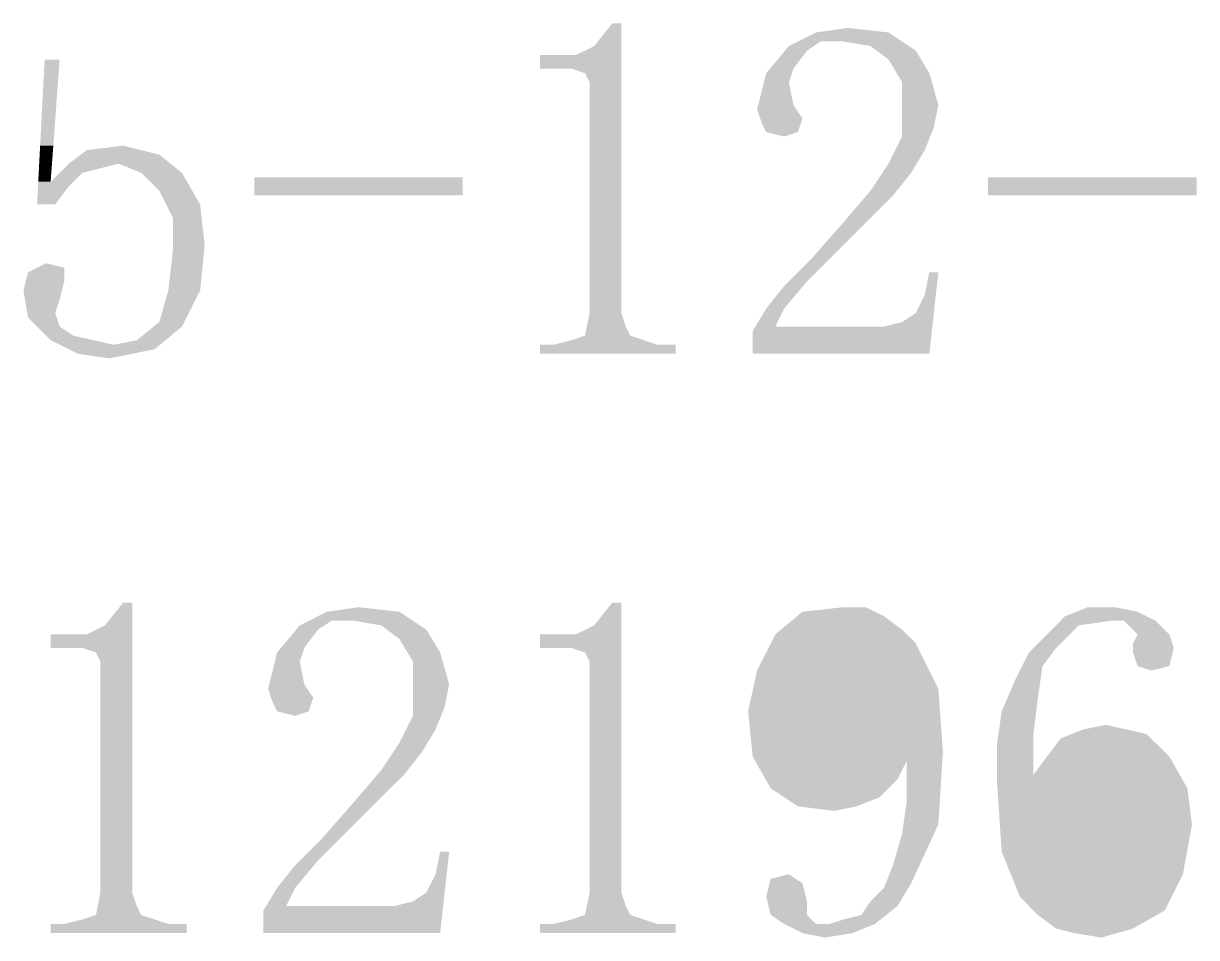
# Model space of a CAD drawing. Extents: x -182 to 198, y -129 to 151.
# Drawn here: x -127.41 to -107.24, y -81.89 to -66.16 of the extents above; entities that cross this region are included whole.
import ezdxf

# ---------------------------------------------------------------- set-up
doc = ezdxf.new("R2010")
doc.units = 0
doc.layers.add('Text', color=1, linetype='CONTINUOUS')
doc.layers.add('Text_N', color=2, linetype='CONTINUOUS')

msp = doc.modelspace()

# ---------------------------------------------------------------- linework, layer by layer
at = {"layer": 'Text'}
for points in [[(-117.59692, -66.548), (-117.28704, -66.15938), (-117.12956, -66.548), (-117.12956, -66.15938)], [(-114.09172, -66.46926), (-113.78184, -66.31432), (-112.3029, -66.46926), (-112.5347, -66.31432)], [(-113.78184, -66.31432), (-113.23574, -66.23558), (-112.5347, -66.31432)], [(-117.90934, -66.70294), (-117.59692, -66.548), (-117.12956, -66.70294), (-117.12956, -66.548)], [(-114.314656, -66.62674), (-114.2492, -66.548), (-113.93678, -66.62674), (-113.81994, -66.548)], [(-114.2492, -66.548), (-114.09172, -66.46926), (-113.81994, -66.548), (-113.7031, -66.46926)], [(-112.84712, -66.548), (-113.31448, -66.46926), (-112.18512, -66.548), (-112.3029, -66.46926)], [(-112.741837, -66.62674), (-112.84712, -66.548), (-112.06734, -66.62674), (-112.18512, -66.548)], [(-118.53164, -66.93662), (-118.53164, -66.70294), (-117.12956, -66.93662), (-117.12956, -66.70294)], [(-114.443485, -66.78168), (-114.314656, -66.62674), (-114.05362, -66.78168), (-113.93678, -66.62674)], [(-112.5347, -66.78168), (-112.741837, -66.62674), (-111.974173, -66.78168), (-112.06734, -66.62674)], [(-127.124765, -68.2625), (-127.047295, -66.78168), (-126.898222, -68.2625), (-126.78918, -66.78168)], [(-117.7544, -67.01536), (-117.98808, -66.93662), (-117.12956, -67.01536), (-117.12956, -66.93662)], [(-114.63782, -67.01536), (-114.572339, -66.93662), (-114.196978, -67.01536), (-114.17046, -66.93662)], [(-114.572339, -66.93662), (-114.443485, -66.78168), (-114.17046, -66.93662), (-114.05362, -66.78168)], [(-112.441507, -66.93662), (-112.5347, -66.78168), (-111.881006, -66.93662), (-111.974173, -66.78168)], [(-112.394162, -67.01536), (-112.441507, -66.93662), (-111.83366, -67.01536), (-111.881006, -66.93662)], [(-117.67566, -67.1703), (-117.7544, -67.01536), (-117.12956, -67.1703), (-117.12956, -67.01536)], [(-117.67566, -71.14286), (-117.67566, -67.1703), (-117.12956, -71.14286), (-117.12956, -67.1703)], [(-114.775996, -67.56146), (-114.677012, -67.1703), (-114.17046, -67.56146), (-114.2492, -67.1703)], [(-114.677012, -67.1703), (-114.63782, -67.01536), (-114.2492, -67.1703), (-114.196978, -67.01536)], [(-112.30102, -67.1703), (-112.394162, -67.01536), (-111.789693, -67.1703), (-111.83366, -67.01536)], [(-112.30102, -67.56146), (-112.30102, -67.1703), (-111.67872, -67.56146), (-111.789693, -67.1703)], [(-114.7953, -67.63766), (-114.775996, -67.56146), (-114.119914, -67.63766), (-114.17046, -67.56146)], [(-112.30102, -67.63766), (-112.30102, -67.56146), (-111.694138, -67.63766), (-111.67872, -67.56146)], [(-114.742214, -67.79514), (-114.7953, -67.63766), (-114.01552, -67.79514), (-114.119914, -67.63766)], [(-112.30102, -67.79514), (-112.30102, -67.63766), (-111.72604, -67.79514), (-111.694138, -67.63766)], [(-114.71656, -67.87134), (-114.742214, -67.79514), (-114.041174, -67.87134), (-114.01552, -67.79514)], [(-114.67719, -67.95008), (-114.71656, -67.87134), (-114.067717, -67.95008), (-114.041174, -67.87134)], [(-114.63782, -68.02882), (-114.67719, -67.95008), (-114.09426, -68.02882), (-114.067717, -67.95008)], [(-112.30102, -67.87134), (-112.30102, -67.79514), (-111.741483, -67.87134), (-111.72604, -67.79514)], [(-112.30102, -67.95008), (-112.30102, -67.87134), (-111.75746, -67.95008), (-111.741483, -67.87134)], [(-112.30102, -68.02882), (-112.30102, -67.95008), (-111.788829, -68.02882), (-111.75746, -67.95008)], [(-114.32794, -68.10502), (-114.63782, -68.02882), (-114.09426, -68.02882)], [(-112.41786, -68.3387), (-112.30102, -68.10502), (-111.9124, -68.3387), (-111.819233, -68.10502)], [(-112.30102, -68.10502), (-112.30102, -68.02882), (-111.819233, -68.10502), (-111.788829, -68.02882)], [(-127.132893, -68.41744), (-127.128753, -68.3387), (-126.909652, -68.41744), (-126.903836, -68.3387)], [(-127.128753, -68.3387), (-127.124765, -68.2625), (-126.903836, -68.3387), (-126.898222, -68.2625)], [(-126.426214, -68.41744), (-126.32182, -68.3387), (-125.07468, -68.41744), (-125.69698, -68.2625)], [(-112.5347, -68.57238), (-112.41786, -68.3387), (-112.051998, -68.57238), (-111.9124, -68.3387)], [(-127.149276, -68.72986), (-127.141021, -68.57238), (-126.93269, -68.72986), (-126.921082, -68.57238)], [(-127.141021, -68.57238), (-127.132893, -68.41744), (-126.921082, -68.57238), (-126.909652, -68.41744)], [(-126.78918, -68.72986), (-126.6317, -68.57238), (-126.39802, -68.72986), (-125.77572, -68.57238)], [(-126.6317, -68.57238), (-126.426214, -68.41744), (-124.881945, -68.57238), (-125.07468, -68.41744)], [(-125.3871, -68.72986), (-125.77572, -68.57238), (-124.68606, -68.72986), (-124.881945, -68.57238)], [(-112.639958, -68.72986), (-112.5347, -68.57238), (-112.14608, -68.72986), (-112.051998, -68.57238)], [(-127.157404, -68.8848), (-127.149276, -68.72986), (-126.94412, -68.8848), (-126.93269, -68.72986)], [(-126.94412, -68.8848), (-126.78918, -68.72986), (-126.554662, -68.8848), (-126.39802, -68.72986)], [(-125.230865, -68.8848), (-125.3871, -68.72986), (-124.596957, -68.8848), (-124.68606, -68.72986)], [(-112.84712, -69.03974), (-112.639958, -68.72986), (-112.395178, -69.03974), (-112.14608, -68.72986)], [(-127.165557, -69.03974), (-127.161417, -68.961), (-126.690577, -69.03974), (-126.6317, -68.961)], [(-127.161417, -68.961), (-127.157404, -68.8848), (-126.6317, -68.961), (-126.554662, -68.8848)], [(-125.154055, -68.961), (-125.230865, -68.8848), (-124.553167, -68.961), (-124.596957, -68.8848)], [(-125.07468, -69.03974), (-125.154055, -68.961), (-124.50793, -69.03974), (-124.553167, -68.961)], [(-123.43892, -69.11848), (-123.43892, -68.80606), (-119.85752, -69.11848), (-119.85752, -68.80606)], [(-110.82274, -69.11848), (-110.82274, -68.80606), (-107.2388, -69.11848), (-107.2388, -68.80606)], [(-127.1778, -69.27342), (-127.165557, -69.03974), (-126.86538, -69.27342), (-126.690577, -69.03974)], [(-124.95784, -69.27342), (-125.07468, -69.03974), (-124.37364, -69.27342), (-124.50793, -69.03974)], [(-113.31448, -69.58584), (-112.914506, -69.11848), (-112.92586, -69.58584), (-112.4585, -69.11848)], [(-112.914506, -69.11848), (-112.84712, -69.03974), (-112.4585, -69.11848), (-112.395178, -69.03974)], [(-124.841, -69.5071), (-124.95784, -69.27342), (-124.347376, -69.5071), (-124.37364, -69.27342)], [(-124.841, -69.97446), (-124.841, -69.5071), (-124.2949, -69.97446), (-124.347376, -69.5071)], [(-113.86058, -70.20814), (-113.31448, -69.58584), (-113.54816, -70.20814), (-112.92586, -69.58584)], [(-124.841, -70.0532), (-124.841, -69.97446), (-124.302825, -70.0532), (-124.2949, -69.97446)], [(-124.867213, -70.28688), (-124.841, -70.0532), (-124.326421, -70.28688), (-124.302825, -70.0532)], [(-127.33274, -70.44182), (-127.02286, -70.28688), (-126.71044, -70.44182), (-126.71044, -70.36308)], [(-124.884637, -70.44182), (-124.875773, -70.36308), (-124.342068, -70.44182), (-124.334118, -70.36308)], [(-124.875773, -70.36308), (-124.867213, -70.28688), (-124.334118, -70.36308), (-124.326421, -70.28688)], [(-114.09426, -70.44182), (-113.86058, -70.20814), (-113.78184, -70.44182), (-113.54816, -70.20814)], [(-127.41148, -70.75424), (-127.37178, -70.59676), (-126.750115, -70.75424), (-126.71044, -70.59676)], [(-127.37178, -70.59676), (-127.33274, -70.44182), (-126.71044, -70.59676), (-126.71044, -70.44182)], [(-124.91974, -70.75424), (-124.902036, -70.59676), (-124.37364, -70.75424), (-124.357714, -70.59676)], [(-124.902036, -70.59676), (-124.884637, -70.44182), (-124.357714, -70.59676), (-124.342068, -70.44182)], [(-114.32794, -70.6755), (-114.2492, -70.59676), (-114.002668, -70.6755), (-113.93678, -70.59676)], [(-114.2492, -70.59676), (-114.09426, -70.44182), (-113.93678, -70.59676), (-113.78184, -70.44182)], [(-111.9124, -70.83044), (-111.83366, -70.44182), (-111.721621, -70.83044), (-111.67872, -70.44182)], [(-127.385369, -70.90918), (-127.41148, -70.75424), (-126.78918, -70.90918), (-126.750115, -70.75424)], [(-124.963885, -70.90918), (-124.91974, -70.75424), (-124.451389, -70.90918), (-124.37364, -70.75424)], [(-114.451486, -70.83044), (-114.32794, -70.6755), (-114.13236, -70.83044), (-114.002668, -70.6755)], [(-127.345999, -71.14286), (-127.385369, -70.90918), (-126.86538, -71.14286), (-126.78918, -70.90918)], [(-125.030484, -71.14286), (-124.963885, -70.90918), (-124.568687, -71.14286), (-124.451389, -70.90918)], [(-114.63782, -71.06412), (-114.451486, -70.83044), (-114.32794, -71.06412), (-114.13236, -70.83044)], [(-112.028275, -71.06412), (-111.9124, -70.83044), (-111.747452, -71.06412), (-111.721621, -70.83044)], [(-127.33274, -71.2216), (-127.345999, -71.14286), (-126.839675, -71.2216), (-126.86538, -71.14286)], [(-125.052938, -71.2216), (-125.030484, -71.14286), (-124.608234, -71.2216), (-124.568687, -71.14286)], [(-117.723006, -71.37654), (-117.67566, -71.14286), (-117.05336, -71.37654), (-117.12956, -71.14286)], [(-114.777418, -71.2978), (-114.684835, -71.14286), (-114.443815, -71.2978), (-114.36698, -71.14286)], [(-114.684835, -71.14286), (-114.63782, -71.06412), (-114.36698, -71.14286), (-114.32794, -71.06412)], [(-112.30102, -71.2978), (-112.06734, -71.14286), (-111.773284, -71.2978), (-111.756165, -71.14286)], [(-112.06734, -71.14286), (-112.028275, -71.06412), (-111.756165, -71.14286), (-111.747452, -71.06412)], [(-127.25654, -71.2978), (-127.33274, -71.2216), (-126.814834, -71.2978), (-126.839675, -71.2216)], [(-127.1778, -71.37654), (-127.25654, -71.2978), (-126.78918, -71.37654), (-126.814834, -71.2978)], [(-127.02286, -71.53148), (-127.1778, -71.37654), (-126.5555, -71.53148), (-126.78918, -71.37654)], [(-125.365332, -71.53148), (-125.172597, -71.37654), (-124.872369, -71.53148), (-124.68606, -71.37654)], [(-125.172597, -71.37654), (-125.07468, -71.2978), (-124.68606, -71.37654), (-124.646512, -71.2978)], [(-125.07468, -71.2978), (-125.052938, -71.2216), (-124.646512, -71.2978), (-124.608234, -71.2216)], [(-117.7544, -71.53148), (-117.723006, -71.37654), (-116.97462, -71.53148), (-117.05336, -71.37654)], [(-114.8715, -71.45528), (-114.824459, -71.37654), (-111.790709, -71.45528), (-111.781996, -71.37654)], [(-114.824459, -71.37654), (-114.777418, -71.2978), (-114.48288, -71.37654), (-114.443815, -71.2978)], [(-112.61344, -71.37654), (-112.30102, -71.2978), (-111.781996, -71.37654), (-111.773284, -71.2978)], [(-126.94412, -71.61022), (-127.02286, -71.53148), (-126.20498, -71.61022), (-126.5555, -71.53148)], [(-126.78664, -71.68896), (-126.94412, -71.61022), (-125.85446, -71.68896), (-126.20498, -71.61022)], [(-125.85446, -71.68896), (-125.4633, -71.61022), (-125.061777, -71.68896), (-124.96706, -71.61022)], [(-125.4633, -71.61022), (-125.365332, -71.53148), (-124.96706, -71.61022), (-124.872369, -71.53148)], [(-118.29796, -71.68896), (-117.98808, -71.61022), (-116.50726, -71.68896), (-116.74094, -71.61022)], [(-117.98808, -71.61022), (-117.7544, -71.53148), (-116.74094, -71.61022), (-116.97462, -71.53148)], [(-114.8715, -71.8439), (-114.8715, -71.45528), (-111.83366, -71.8439), (-111.790709, -71.45528)], [(-126.63424, -71.76516), (-126.78664, -71.68896), (-125.15342, -71.76516), (-125.061777, -71.68896)], [(-126.47676, -71.8439), (-126.63424, -71.76516), (-125.54204, -71.8439), (-125.15342, -71.76516)], [(-118.53164, -71.8439), (-118.53164, -71.68896), (-116.19738, -71.8439), (-116.19738, -71.68896)], [(-125.93066, -71.92264), (-126.47676, -71.8439), (-125.54204, -71.8439)], [(-126.0094, -76.5175), (-125.69698, -76.12634), (-125.54204, -76.5175), (-125.54204, -76.12634)], [(-122.19432, -76.28382), (-121.64822, -76.20508), (-120.94718, -76.28382)], [(-117.59692, -76.5175), (-117.28704, -76.12634), (-117.12956, -76.5175), (-117.12956, -76.12634)], [(-114.01552, -76.28382), (-113.31448, -76.20508), (-112.767085, -76.28382), (-112.92586, -76.20508)], [(-109.30702, -76.28382), (-109.10824, -76.20508), (-108.25226, -76.28382), (-108.64088, -76.20508)], [(-122.65914, -76.5175), (-122.502498, -76.43876), (-122.234325, -76.5175), (-122.11558, -76.43876)], [(-122.502498, -76.43876), (-122.19432, -76.28382), (-120.713475, -76.43876), (-120.94718, -76.28382)], [(-121.2596, -76.5175), (-121.72696, -76.43876), (-120.59473, -76.5175), (-120.713475, -76.43876)], [(-114.388163, -76.5937), (-114.107138, -76.36002), (-112.30102, -76.5937), (-112.61344, -76.36002)], [(-114.107138, -76.36002), (-114.01552, -76.28382), (-112.61344, -76.36002), (-112.767085, -76.28382)], [(-109.655585, -76.5175), (-109.57748, -76.43876), (-109.26572, -76.5175), (-108.71962, -76.43876)], [(-109.57748, -76.43876), (-109.4994, -76.36002), (-107.93984, -76.43876), (-108.09859, -76.36002)], [(-109.4994, -76.36002), (-109.30702, -76.28382), (-108.09859, -76.36002), (-108.25226, -76.28382)], [(-108.4072, -76.5175), (-108.48594, -76.43876), (-107.8611, -76.5175), (-107.93984, -76.43876)], [(-126.32182, -76.67244), (-126.0094, -76.5175), (-125.54204, -76.67244), (-125.54204, -76.5175)], [(-122.854695, -76.75118), (-122.722894, -76.5937), (-122.46704, -76.75118), (-122.34926, -76.5937)], [(-122.722894, -76.5937), (-122.65914, -76.5175), (-122.34926, -76.5937), (-122.234325, -76.5175)], [(-121.157721, -76.5937), (-121.2596, -76.5175), (-120.47982, -76.5937), (-120.59473, -76.5175)], [(-120.94718, -76.75118), (-121.157721, -76.5937), (-120.385713, -76.75118), (-120.47982, -76.5937)], [(-117.90934, -76.67244), (-117.59692, -76.5175), (-117.12956, -76.67244), (-117.12956, -76.5175)], [(-114.48288, -76.67244), (-114.388163, -76.5937), (-112.22228, -76.67244), (-112.30102, -76.5937)], [(-109.80928, -76.67244), (-109.655585, -76.5175), (-109.42066, -76.67244), (-109.26572, -76.5175)], [(-108.25226, -76.67244), (-108.4072, -76.5175), (-107.70616, -76.67244), (-107.8611, -76.5175)], [(-126.94412, -76.90612), (-126.94412, -76.67244), (-125.54204, -76.90612), (-125.54204, -76.67244)], [(-122.984387, -76.90612), (-122.854695, -76.75118), (-122.58294, -76.90612), (-122.46704, -76.75118)], [(-120.853987, -76.90612), (-120.94718, -76.75118), (-120.293155, -76.90612), (-120.385713, -76.75118)], [(-118.53164, -76.90612), (-118.53164, -76.67244), (-117.12956, -76.90612), (-117.12956, -76.67244)], [(-114.7953, -77.29474), (-114.560655, -76.82738), (-111.834397, -77.29474), (-112.06734, -76.82738)], [(-114.560655, -76.82738), (-114.48288, -76.67244), (-112.06734, -76.82738), (-112.22228, -76.67244)], [(-110.04296, -76.90612), (-109.96422, -76.82738), (-109.65434, -76.90612), (-109.5756, -76.82738)], [(-109.96422, -76.82738), (-109.80928, -76.67244), (-109.5756, -76.82738), (-109.42066, -76.67244)], [(-108.331, -76.82738), (-108.25226, -76.67244), (-107.655614, -76.82738), (-107.70616, -76.67244)], [(-108.331, -76.90612), (-108.331, -76.82738), (-107.62996, -76.90612), (-107.655614, -76.82738)], [(-126.16434, -76.98486), (-126.39802, -76.90612), (-125.54204, -76.98486), (-125.54204, -76.90612)], [(-126.08814, -77.1398), (-126.16434, -76.98486), (-125.54204, -77.1398), (-125.54204, -76.98486)], [(-123.088857, -77.1398), (-123.0503, -76.98486), (-122.65914, -77.1398), (-122.608594, -76.98486)], [(-123.0503, -76.98486), (-122.984387, -76.90612), (-122.608594, -76.98486), (-122.58294, -76.90612)], [(-120.806642, -76.98486), (-120.853987, -76.90612), (-120.24614, -76.98486), (-120.293155, -76.90612)], [(-120.7135, -77.1398), (-120.806642, -76.98486), (-120.201969, -77.1398), (-120.24614, -76.98486)], [(-117.7544, -76.98486), (-117.98808, -76.90612), (-117.12956, -76.98486), (-117.12956, -76.90612)], [(-117.67566, -77.1398), (-117.7544, -76.98486), (-117.12956, -77.1398), (-117.12956, -76.98486)], [(-110.23854, -77.21854), (-110.1217, -76.98486), (-109.88802, -77.21854), (-109.713217, -76.98486)], [(-110.1217, -76.98486), (-110.04296, -76.90612), (-109.713217, -76.98486), (-109.65434, -76.90612)], [(-108.331, -76.98486), (-108.331, -76.90612), (-107.649162, -76.98486), (-107.62996, -76.90612)], [(-108.25226, -77.21854), (-108.331, -76.98486), (-107.70616, -77.21854), (-107.649162, -76.98486)], [(-126.08814, -81.11236), (-126.08814, -77.1398), (-125.54204, -81.11236), (-125.54204, -77.1398)], [(-123.185631, -77.52842), (-123.088857, -77.1398), (-122.58294, -77.52842), (-122.65914, -77.1398)], [(-120.7135, -77.52842), (-120.7135, -77.1398), (-120.0912, -77.52842), (-120.201969, -77.1398)], [(-117.67566, -81.11236), (-117.67566, -77.1398), (-117.12956, -81.11236), (-117.12956, -77.1398)], [(-110.27664, -77.29474), (-110.23854, -77.21854), (-109.899044, -77.29474), (-109.88802, -77.21854)], [(-108.01858, -77.29474), (-108.25226, -77.21854), (-107.70616, -77.21854)], [(-114.864337, -77.60716), (-114.7953, -77.29474), (-111.67872, -77.60716), (-111.834397, -77.29474)], [(-110.488578, -77.7621), (-110.35538, -77.45222), (-109.96676, -77.7621), (-109.921853, -77.45222)], [(-110.35538, -77.45222), (-110.27664, -77.29474), (-109.921853, -77.45222), (-109.899044, -77.29474)], [(-123.20524, -77.60716), (-123.185631, -77.52842), (-122.530718, -77.60716), (-122.58294, -77.52842)], [(-123.153018, -77.7621), (-123.20524, -77.60716), (-122.428, -77.7621), (-122.530718, -77.60716)], [(-120.7135, -77.60716), (-120.7135, -77.52842), (-120.106516, -77.60716), (-120.0912, -77.52842)], [(-120.7135, -77.7621), (-120.7135, -77.60716), (-120.136717, -77.7621), (-120.106516, -77.60716)], [(-114.95024, -77.99578), (-114.864337, -77.60716), (-111.650628, -77.99578), (-111.67872, -77.60716)], [(-123.1265, -77.84084), (-123.153018, -77.7621), (-122.453654, -77.84084), (-122.428, -77.7621)], [(-123.087765, -77.91958), (-123.1265, -77.84084), (-122.479333, -77.91958), (-122.453654, -77.84084)], [(-120.7135, -77.84084), (-120.7135, -77.7621), (-120.152058, -77.84084), (-120.136717, -77.7621)], [(-120.7135, -77.91958), (-120.7135, -77.84084), (-120.1674, -77.91958), (-120.152058, -77.84084)], [(-110.58906, -77.99578), (-110.488578, -77.7621), (-109.995233, -77.99578), (-109.96676, -77.7621)], [(-123.0503, -77.99578), (-123.087765, -77.91958), (-122.5042, -77.99578), (-122.479333, -77.91958)], [(-122.73788, -78.07452), (-123.0503, -77.99578), (-122.5042, -77.99578)], [(-120.7135, -77.99578), (-120.7135, -77.91958), (-120.198261, -77.99578), (-120.1674, -77.91958)], [(-120.7135, -78.07452), (-120.7135, -77.99578), (-120.230163, -78.07452), (-120.198261, -77.99578)], [(-114.87945, -78.69682), (-114.95024, -77.99578), (-111.59998, -78.69682), (-111.650628, -77.99578)], [(-110.62274, -78.22946), (-110.58906, -77.99578), (-110.023732, -78.22946), (-109.995233, -77.99578)], [(-120.83034, -78.3082), (-120.7135, -78.07452), (-120.32488, -78.3082), (-120.230163, -78.07452)], [(-110.634094, -78.3082), (-110.62274, -78.22946), (-110.033333, -78.3082), (-110.023732, -78.22946)], [(-109.384465, -78.38694), (-109.18698, -78.3082), (-108.09732, -78.38694), (-108.79836, -78.22946)], [(-120.94718, -78.54188), (-120.83034, -78.3082), (-120.465393, -78.54188), (-120.32488, -78.3082)], [(-110.6678, -78.54188), (-110.656446, -78.46314), (-110.04296, -78.54188), (-110.04296, -78.46314)], [(-110.656446, -78.46314), (-110.645448, -78.38694), (-110.04296, -78.46314), (-110.04296, -78.38694)], [(-110.645448, -78.38694), (-110.634094, -78.3082), (-110.04296, -78.38694), (-110.033333, -78.3082)], [(-109.634477, -78.54188), (-109.5756, -78.46314), (-107.941364, -78.54188), (-108.020612, -78.46314)], [(-109.5756, -78.46314), (-109.384465, -78.38694), (-108.020612, -78.46314), (-108.09732, -78.38694)], [(-121.050736, -78.69682), (-120.94718, -78.54188), (-120.55856, -78.69682), (-120.465393, -78.54188)], [(-110.6678, -78.77556), (-110.6678, -78.54188), (-110.04296, -78.77556), (-110.04296, -78.54188)], [(-109.80928, -78.77556), (-109.634477, -78.54188), (-107.70616, -78.77556), (-107.941364, -78.54188)], [(-121.2596, -79.00924), (-121.050736, -78.69682), (-120.806058, -79.00924), (-120.55856, -78.69682)], [(-114.8715, -78.77556), (-114.87945, -78.69682), (-111.604933, -78.77556), (-111.59998, -78.69682)], [(-114.826796, -78.8543), (-114.8715, -78.77556), (-111.609886, -78.8543), (-111.604933, -78.77556)], [(-114.650977, -79.16418), (-114.826796, -78.8543), (-112.37976, -79.16418), (-112.22482, -78.8543)], [(-112.22482, -79.16418), (-112.22482, -78.8543), (-111.629444, -79.16418), (-111.609886, -78.8543)], [(-110.6678, -79.08798), (-110.6678, -78.77556), (-110.04296, -79.08798), (-110.04296, -78.77556)], [(-110.04296, -79.08798), (-109.80928, -78.77556), (-107.528868, -79.08798), (-107.70616, -78.77556)], [(-121.326986, -79.08798), (-121.2596, -79.00924), (-120.86844, -79.08798), (-120.806058, -79.00924)], [(-121.72696, -79.55534), (-121.326986, -79.08798), (-121.337172, -79.55534), (-120.86844, -79.08798)], [(-114.56162, -79.32166), (-114.650977, -79.16418), (-112.53724, -79.32166), (-112.37976, -79.16418)], [(-112.22482, -79.32166), (-112.22482, -79.16418), (-111.639401, -79.32166), (-111.629444, -79.16418)], [(-110.6678, -79.24292), (-110.6678, -79.08798), (-107.440959, -79.24292), (-107.528868, -79.08798)], [(-110.662491, -79.32166), (-110.6678, -79.24292), (-107.39628, -79.32166), (-107.440959, -79.24292)], [(-114.327915, -79.4766), (-114.56162, -79.32166), (-112.69218, -79.4766), (-112.53724, -79.32166)], [(-114.20917, -79.55534), (-114.327915, -79.4766), (-112.889665, -79.55534), (-112.69218, -79.4766)], [(-112.22482, -79.4766), (-112.22482, -79.32166), (-111.64918, -79.4766), (-111.639401, -79.32166)], [(-112.22482, -79.55534), (-112.22482, -79.4766), (-111.654158, -79.55534), (-111.64918, -79.4766)], [(-110.620556, -79.94396), (-110.662491, -79.32166), (-107.31754, -79.94396), (-107.39628, -79.32166)], [(-122.066406, -79.94396), (-121.72696, -79.55534), (-121.72696, -79.94396), (-121.337172, -79.55534)], [(-114.09426, -79.63154), (-114.20917, -79.55534), (-113.0808, -79.63154), (-112.889665, -79.55534)], [(-113.46942, -79.71028), (-114.09426, -79.63154), (-113.0808, -79.63154)], [(-112.246512, -79.71028), (-112.235488, -79.63154), (-111.663963, -79.71028), (-111.658984, -79.63154)], [(-112.235488, -79.63154), (-112.22482, -79.55534), (-111.658984, -79.63154), (-111.654158, -79.55534)], [(-112.279278, -79.94396), (-112.246512, -79.71028), (-111.67872, -79.94396), (-111.663963, -79.71028)], [(-122.27052, -80.17764), (-122.066406, -79.94396), (-121.96064, -80.17764), (-121.72696, -79.94396)], [(-112.30102, -80.0989), (-112.279278, -79.94396), (-111.750323, -80.0989), (-111.67872, -79.94396)], [(-110.58906, -80.41132), (-110.620556, -79.94396), (-107.402122, -80.41132), (-107.31754, -79.94396)], [(-122.5042, -80.41132), (-122.27052, -80.17764), (-122.19432, -80.41132), (-121.96064, -80.17764)], [(-112.4585, -80.645), (-112.30102, -80.0989), (-112.002799, -80.645), (-111.750323, -80.0989)], [(-122.65914, -80.56626), (-122.5042, -80.41132), (-122.34926, -80.56626), (-122.19432, -80.41132)], [(-120.32488, -80.79994), (-120.24614, -80.41132), (-120.134101, -80.79994), (-120.0912, -80.41132)], [(-110.43285, -80.79994), (-110.58906, -80.41132), (-107.47248, -80.79994), (-107.402122, -80.41132)], [(-122.862416, -80.79994), (-122.73788, -80.645), (-122.54357, -80.79994), (-122.414716, -80.645)], [(-122.73788, -80.645), (-122.65914, -80.56626), (-122.414716, -80.645), (-122.34926, -80.56626)], [(-112.520247, -80.79994), (-112.4585, -80.645), (-112.074427, -80.79994), (-112.002799, -80.645)], [(-123.0503, -81.03362), (-122.862416, -80.79994), (-122.73788, -81.03362), (-122.54357, -80.79994)], [(-120.440755, -81.03362), (-120.32488, -80.79994), (-120.159932, -81.03362), (-120.134101, -80.79994)], [(-114.58034, -80.95488), (-114.56162, -80.87868), (-114.01552, -80.95488), (-114.2492, -80.79994)], [(-112.582046, -80.95488), (-112.551642, -80.87868), (-112.14608, -80.95488), (-112.11085, -80.87868)], [(-112.551642, -80.87868), (-112.520247, -80.79994), (-112.11085, -80.87868), (-112.074427, -80.79994)], [(-110.27664, -81.18856), (-110.43285, -80.79994), (-107.667577, -81.18856), (-107.47248, -80.79994)], [(-123.09762, -81.11236), (-123.0503, -81.03362), (-122.77692, -81.11236), (-122.73788, -81.03362)], [(-120.47982, -81.11236), (-120.440755, -81.03362), (-120.168645, -81.11236), (-120.159932, -81.03362)], [(-114.63782, -81.18856), (-114.59972, -81.03362), (-113.956617, -81.18856), (-113.995657, -81.03362)], [(-114.59972, -81.03362), (-114.58034, -80.95488), (-113.995657, -81.03362), (-114.01552, -80.95488)], [(-112.76838, -81.18856), (-112.61344, -81.03362), (-112.285678, -81.18856), (-112.193095, -81.03362)], [(-112.61344, -81.03362), (-112.582046, -80.95488), (-112.193095, -81.03362), (-112.14608, -80.95488)], [(-126.133936, -81.34604), (-126.08814, -81.11236), (-125.4633, -81.34604), (-125.54204, -81.11236)], [(-123.238158, -81.34604), (-123.190787, -81.2673), (-122.89282, -81.34604), (-122.853755, -81.2673)], [(-123.190787, -81.2673), (-123.09762, -81.11236), (-122.853755, -81.2673), (-122.77692, -81.11236)], [(-121.02592, -81.34604), (-120.7135, -81.2673), (-120.194476, -81.34604), (-120.185764, -81.2673)], [(-120.7135, -81.2673), (-120.47982, -81.11236), (-120.185764, -81.2673), (-120.168645, -81.11236)], [(-117.723006, -81.34604), (-117.67566, -81.11236), (-117.05336, -81.34604), (-117.12956, -81.11236)], [(-114.618592, -81.2673), (-114.63782, -81.18856), (-113.93678, -81.2673), (-113.956617, -81.18856)], [(-114.59939, -81.34604), (-114.618592, -81.2673), (-113.93678, -81.34604), (-113.93678, -81.2673)], [(-112.899317, -81.34604), (-112.84712, -81.2673), (-112.37976, -81.34604), (-112.332719, -81.2673)], [(-112.84712, -81.2673), (-112.76838, -81.18856), (-112.332719, -81.2673), (-112.285678, -81.18856)], [(-110.04484, -81.42224), (-110.27664, -81.18856), (-107.7849, -81.42224), (-107.667577, -81.18856)], [(-126.16434, -81.50098), (-126.133936, -81.34604), (-125.3871, -81.50098), (-125.4633, -81.34604)], [(-123.28398, -81.42224), (-123.238158, -81.34604), (-120.202909, -81.42224), (-120.194476, -81.34604)], [(-123.28398, -81.8134), (-123.28398, -81.42224), (-120.24614, -81.8134), (-120.202909, -81.42224)], [(-117.7544, -81.50098), (-117.723006, -81.34604), (-116.97462, -81.50098), (-117.05336, -81.34604)], [(-114.56162, -81.50098), (-114.59939, -81.34604), (-113.93678, -81.50098), (-113.93678, -81.34604)], [(-113.00206, -81.50098), (-112.899317, -81.34604), (-112.574045, -81.50098), (-112.37976, -81.34604)], [(-109.96676, -81.50098), (-110.04484, -81.42224), (-107.922517, -81.50098), (-107.7849, -81.42224)], [(-126.94412, -81.8134), (-126.94412, -81.65592), (-124.60732, -81.8134), (-124.60732, -81.65592)], [(-126.71044, -81.65592), (-126.39802, -81.57972), (-124.91974, -81.65592), (-125.149585, -81.57972)], [(-126.39802, -81.57972), (-126.16434, -81.50098), (-125.149585, -81.57972), (-125.3871, -81.50098)], [(-118.53164, -81.8134), (-118.53164, -81.65592), (-116.19738, -81.8134), (-116.19738, -81.65592)], [(-118.29796, -81.65592), (-117.98808, -81.57972), (-116.50726, -81.65592), (-116.737105, -81.57972)], [(-117.98808, -81.57972), (-117.7544, -81.50098), (-116.737105, -81.57972), (-116.97462, -81.50098)], [(-114.44285, -81.57972), (-114.56162, -81.50098), (-113.86058, -81.57972), (-113.93678, -81.50098)], [(-114.32794, -81.65592), (-114.44285, -81.57972), (-113.78184, -81.65592), (-113.86058, -81.57972)], [(-114.01552, -81.8134), (-114.32794, -81.65592), (-113.15954, -81.8134), (-112.76838, -81.65592)], [(-113.54816, -81.65592), (-113.31448, -81.57972), (-112.76838, -81.65592), (-112.6728, -81.57972)], [(-113.31448, -81.57972), (-113.00206, -81.50098), (-112.6728, -81.57972), (-112.574045, -81.50098)], [(-109.65434, -81.73466), (-109.96676, -81.50098), (-108.331, -81.73466), (-107.922517, -81.50098)], [(-113.6269, -81.8896), (-114.01552, -81.8134), (-113.15954, -81.8134)], [(-109.34192, -81.8134), (-109.65434, -81.73466), (-108.607225, -81.8134), (-108.331, -81.73466)], [(-108.87456, -81.8896), (-109.34192, -81.8134), (-108.607225, -81.8134)]]:
    msp.add_solid(points, dxfattribs=at)
at = {"layer": 'Text_N'}
for points in [[(-113.78184, -76.5175), (-112.76838, -76.5175), (-113.31448, -76.43876)], [(-114.09426, -76.82738), (-112.521263, -76.82738), (-113.78184, -76.5175), (-112.76838, -76.5175)], [(-114.12794, -76.90612), (-112.4585, -76.90612), (-114.09426, -76.82738), (-112.521263, -76.82738)], [(-114.32794, -77.37348), (-112.323702, -77.37348), (-114.12794, -76.90612), (-112.4585, -76.90612)], [(-114.40414, -77.99578), (-112.241914, -77.99578), (-114.337567, -77.45222), (-112.30102, -77.45222)], [(-114.337567, -77.45222), (-112.30102, -77.45222), (-114.32794, -77.37348), (-112.323702, -77.37348)], [(-114.384912, -78.15326), (-112.22482, -78.15326), (-114.40414, -77.99578), (-112.241914, -77.99578)], [(-114.337541, -78.54188), (-112.30102, -78.54188), (-114.384912, -78.15326), (-112.22482, -78.15326)], [(-114.32794, -78.62062), (-112.34039, -78.62062), (-114.337541, -78.54188), (-112.30102, -78.54188)], [(-114.13363, -79.00924), (-112.5347, -79.00924), (-114.32794, -78.62062), (-112.34039, -78.62062)], [(-109.340625, -78.69682), (-108.48594, -78.69682), (-109.18698, -78.62062), (-108.87456, -78.62062)], [(-109.65307, -78.9305), (-108.17352, -78.9305), (-109.4994, -78.77556), (-108.380657, -78.77556)], [(-109.4994, -78.77556), (-108.380657, -78.77556), (-109.340625, -78.69682), (-108.48594, -78.69682)], [(-114.09426, -79.08798), (-112.633277, -79.08798), (-114.13363, -79.00924), (-112.5347, -79.00924)], [(-109.80928, -79.08798), (-108.09478, -79.08798), (-109.65307, -78.9305), (-108.17352, -78.9305)], [(-113.78184, -79.32166), (-112.92586, -79.32166), (-114.09426, -79.08798), (-112.633277, -79.08798)], [(-109.942478, -79.39786), (-107.93984, -79.39786), (-109.80928, -79.08798), (-108.09478, -79.08798)], [(-113.39322, -79.4766), (-112.92586, -79.32166), (-113.78184, -79.32166)], [(-110.04296, -79.63154), (-107.907226, -79.63154), (-109.942478, -79.39786), (-107.93984, -79.39786)], [(-110.015147, -79.94396), (-107.86364, -79.94396), (-110.04296, -79.63154), (-107.907226, -79.63154)], [(-109.973542, -80.41132), (-107.93984, -80.41132), (-110.015147, -79.94396), (-107.86364, -79.94396)], [(-109.96676, -80.48752), (-107.93984, -80.48752), (-109.973542, -80.41132), (-107.93984, -80.41132)], [(-109.84992, -80.79994), (-107.93984, -80.79994), (-109.96676, -80.48752), (-107.93984, -80.48752)], [(-109.73308, -81.11236), (-108.01858, -81.11236), (-109.84992, -80.79994), (-107.93984, -80.79994)], [(-109.34192, -81.50098), (-108.4072, -81.50098), (-109.73308, -81.11236), (-108.01858, -81.11236)], [(-109.104405, -81.57972), (-108.48594, -81.57972), (-109.34192, -81.50098), (-108.4072, -81.50098)], [(-108.87456, -81.65592), (-108.48594, -81.57972), (-109.104405, -81.57972)]]:
    msp.add_solid(points, dxfattribs=at)

doc.saveas('drawing.dxf')
